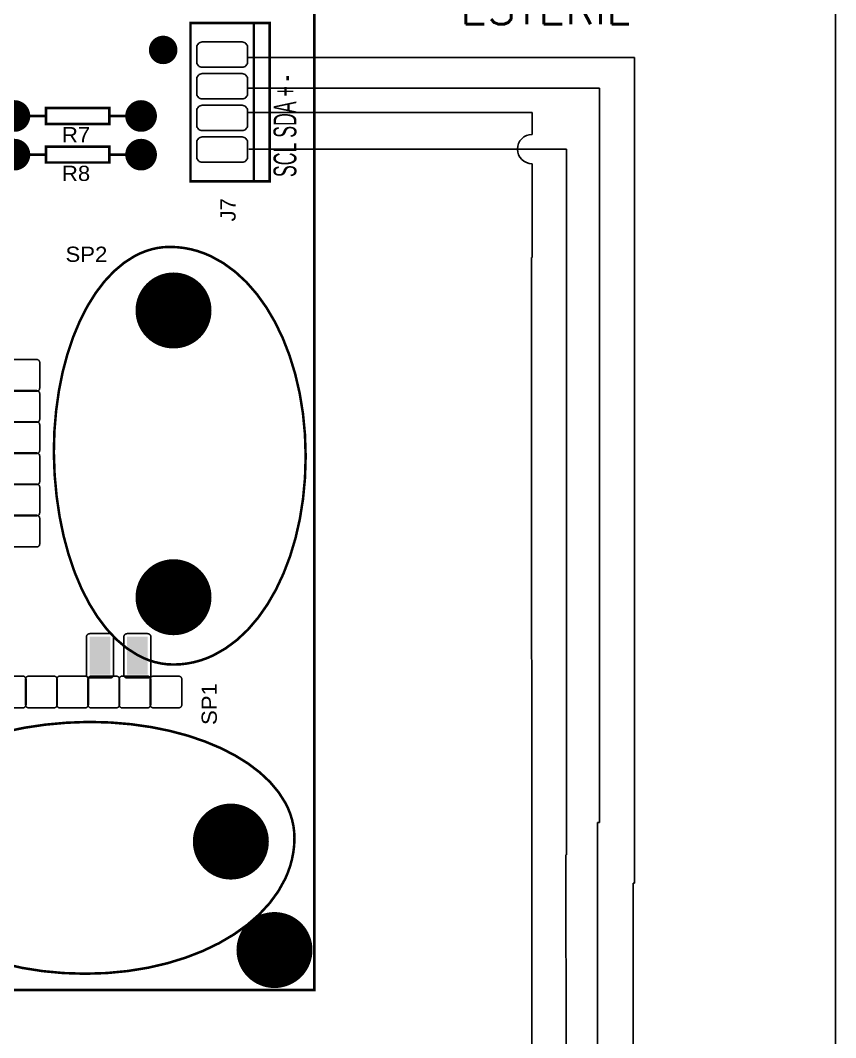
# Model space of a CAD drawing. Header units: inches. Extents: x 18.7 to 39.4, y 4.3 to 20.5.
# Drawn here: x 36.637 to 39.409, y 10.176 to 13.635 of the extents above; entities that cross this region are included whole.
import ezdxf
from ezdxf.enums import TextEntityAlignment as Align

# ---------------------------------------------------------------- set-up
doc = ezdxf.new("R2010")
doc.units = ezdxf.units.IN
doc.header["$MEASUREMENT"] = 0
for name, color, linetype in [('DESC', 250, 'Continuous'), ('SYMS', 7, 'Continuous'), ('TAGS', 250, 'Continuous'), ('WIRES', 7, 'Continuous')]:
    doc.layers.add(name, color=color, linetype=linetype)
doc.styles.get("Standard").update_dxf_attribs({"font": 'arial.ttf'})
doc.styles.add('WD', font='romans.shx')

# ---------------------------------------------------------------- blocks, each defined once
blk = doc.blocks.new('RPAD')
blk.add_trace([(-0.5, -0.5), (-0.5, 0.5), (0.5, -0.5), (0.5, 0.5)])
blk = doc.blocks.new('EPAD')
at = {"const_width": 0.5}
blk.add_lwpolyline([(-0.25, 0, 1), (0.25, 0, 1)], format="xyb", close=True, dxfattribs=at)
blk = doc.blocks.new('tarjetacontrol3')
at = {"const_width": 0.012}
for points in [[(48.3722, 36.339), (56.1261, 36.339), (56.1261, 43.6619), (48.3722, 43.6619), (48.3722, 36.339)], [(48.3722, 36.339), (56.1261, 36.339), (56.1261, 43.6619), (48.3722, 43.6619), (48.3722, 36.339)], [(48.3722, 36.339), (56.1261, 36.339), (56.1261, 43.6619), (48.3722, 43.6619), (48.3722, 36.339)], [(55.5391, 40.1693), (55.9141, 40.1693), (55.9141, 40.9193), (55.5391, 40.9193), (55.5391, 40.1693)], [(55.5391, 40.1693), (55.9141, 40.1693), (55.9141, 40.9193), (55.5391, 40.9193), (55.5391, 40.1693)], [(55.5391, 40.1693), (55.9141, 40.1693), (55.9141, 40.9193), (55.5391, 40.9193), (55.5391, 40.1693)], [(55.8391, 40.9193), (55.8391, 40.1693)], [(55.8391, 40.9193), (55.8391, 40.1693)], [(55.8391, 40.9193), (55.8391, 40.1693)], [(54.8552, 40.4788), (54.7802, 40.4788)], [(54.8552, 40.4788), (54.7802, 40.4788)], [(54.8552, 40.4788), (54.7802, 40.4788)], [(54.8552, 40.4413), (55.1552, 40.4413), (55.1552, 40.5163), (54.8552, 40.5163), (54.8552, 40.4413)], [(54.8552, 40.4413), (55.1552, 40.4413), (55.1552, 40.5163), (54.8552, 40.5163), (54.8552, 40.4413)], [(54.8552, 40.4413), (55.1552, 40.4413), (55.1552, 40.5163), (54.8552, 40.5163), (54.8552, 40.4413)], [(55.2302, 40.4788), (55.1552, 40.4788)], [(55.2302, 40.4788), (55.1552, 40.4788)], [(55.2302, 40.4788), (55.1552, 40.4788)], [(54.8552, 40.2582), (55.1552, 40.2582), (55.1552, 40.3332), (54.8552, 40.3332), (54.8552, 40.2582)], [(54.8552, 40.2582), (55.1552, 40.2582), (55.1552, 40.3332), (54.8552, 40.3332), (54.8552, 40.2582)], [(54.8552, 40.2582), (55.1552, 40.2582), (55.1552, 40.3332), (54.8552, 40.3332), (54.8552, 40.2582)], [(54.8552, 40.2957), (54.7802, 40.2957)], [(54.8552, 40.2957), (54.7802, 40.2957)], [(54.8552, 40.2957), (54.7802, 40.2957)], [(55.2302, 40.2957), (55.1552, 40.2957)], [(55.2302, 40.2957), (55.1552, 40.2957)], [(55.2302, 40.2957), (55.1552, 40.2957)], [(54.8919, 38.8843), (54.8957, 38.7795), (54.905, 38.6783), (54.9193, 38.581), (54.9385, 38.4881), (54.9624, 38.4001), (54.9906, 38.3173), (55.023, 38.2404), (55.0592, 38.1696), (55.099, 38.1055), (55.1423, 38.0484), (55.1886, 37.9989), (55.2379, 37.9575), (55.2898, 37.9244), (55.3166, 37.9112), (55.3441, 37.9002), (55.372, 37.8916), (55.4005, 37.8854), (55.4294, 37.8816), (55.4588, 37.8804), (55.4916, 37.8816), (55.5238, 37.8853), (55.5556, 37.8915), (55.5868, 37.9), (55.6174, 37.9108), (55.6473, 37.9238), (55.7051, 37.9565), (55.76, 37.9974), (55.8116, 38.0461), (55.8596, 38.1023), (55.9038, 38.1654), (55.9439, 38.2351), (55.9795, 38.3108), (56.0105, 38.392), (56.0365, 38.4785), (56.0572, 38.5696), (56.0723, 38.6649), (56.0816, 38.7641), (56.0848, 38.8666), (56.0815, 38.9697), (56.072, 39.0694), (56.0564, 39.1654), (56.0351, 39.257), (56.0084, 39.344), (55.9766, 39.4257), (55.9399, 39.5019), (55.8987, 39.5719), (55.8532, 39.6354), (55.8039, 39.6919), (55.7508, 39.741), (55.6944, 39.7822), (55.6349, 39.815), (55.6041, 39.8281), (55.5727, 39.839), (55.5406, 39.8475), (55.508, 39.8537), (55.4748, 39.8574), (55.4411, 39.8587), (55.4123, 39.8575), (55.384, 39.8538), (55.3561, 39.8477), (55.3288, 39.8393), (55.3019, 39.8286), (55.2757, 39.8158), (55.2249, 39.7835), (55.1768, 39.7431), (55.1315, 39.6949), (55.0894, 39.6394), (55.0506, 39.577), (55.0155, 39.5083), (54.9842, 39.4335), (54.957, 39.3532), (54.9342, 39.2678), (54.9161, 39.1778), (54.9028, 39.0835), (54.8946, 38.9856), (54.8919, 38.8843)], [(54.8919, 38.8843), (54.8957, 38.7795), (54.905, 38.6783), (54.9193, 38.581), (54.9385, 38.4881), (54.9624, 38.4001), (54.9906, 38.3173), (55.023, 38.2404), (55.0592, 38.1696), (55.099, 38.1055), (55.1423, 38.0484), (55.1886, 37.9989), (55.2379, 37.9575), (55.2898, 37.9244), (55.3166, 37.9112), (55.3441, 37.9002), (55.372, 37.8916), (55.4005, 37.8854), (55.4294, 37.8816), (55.4588, 37.8804), (55.4916, 37.8816), (55.5238, 37.8853), (55.5556, 37.8915), (55.5868, 37.9), (55.6174, 37.9108), (55.6473, 37.9238), (55.7051, 37.9565), (55.76, 37.9974), (55.8116, 38.0461), (55.8596, 38.1023), (55.9038, 38.1654), (55.9439, 38.2351), (55.9795, 38.3108), (56.0105, 38.392), (56.0365, 38.4785), (56.0572, 38.5696), (56.0723, 38.6649), (56.0816, 38.7641), (56.0848, 38.8666), (56.0815, 38.9697), (56.072, 39.0694), (56.0564, 39.1654), (56.0351, 39.257), (56.0084, 39.344), (55.9766, 39.4257), (55.9399, 39.5019), (55.8987, 39.5719), (55.8532, 39.6354), (55.8039, 39.6919), (55.7508, 39.741), (55.6944, 39.7822), (55.6349, 39.815), (55.6041, 39.8281), (55.5727, 39.839), (55.5406, 39.8475), (55.508, 39.8537), (55.4748, 39.8574), (55.4411, 39.8587), (55.4123, 39.8575), (55.384, 39.8538), (55.3561, 39.8477), (55.3288, 39.8393), (55.3019, 39.8286), (55.2757, 39.8158), (55.2249, 39.7835), (55.1768, 39.7431), (55.1315, 39.6949), (55.0894, 39.6394), (55.0506, 39.577), (55.0155, 39.5083), (54.9842, 39.4335), (54.957, 39.3532), (54.9342, 39.2678), (54.9161, 39.1778), (54.9028, 39.0835), (54.8946, 38.9856), (54.8919, 38.8843)], [(54.8919, 38.8843), (54.8957, 38.7795), (54.905, 38.6783), (54.9193, 38.581), (54.9385, 38.4881), (54.9624, 38.4001), (54.9906, 38.3173), (55.023, 38.2404), (55.0592, 38.1696), (55.099, 38.1055), (55.1423, 38.0484), (55.1886, 37.9989), (55.2379, 37.9575), (55.2898, 37.9244), (55.3166, 37.9112), (55.3441, 37.9002), (55.372, 37.8916), (55.4005, 37.8854), (55.4294, 37.8816), (55.4588, 37.8804), (55.4916, 37.8816), (55.5238, 37.8853), (55.5556, 37.8915), (55.5868, 37.9), (55.6174, 37.9108), (55.6473, 37.9238), (55.7051, 37.9565), (55.76, 37.9974), (55.8116, 38.0461), (55.8596, 38.1023), (55.9038, 38.1654), (55.9439, 38.2351), (55.9795, 38.3108), (56.0105, 38.392), (56.0365, 38.4785), (56.0572, 38.5696), (56.0723, 38.6649), (56.0816, 38.7641), (56.0848, 38.8666), (56.0815, 38.9697), (56.072, 39.0694), (56.0564, 39.1654), (56.0351, 39.257), (56.0084, 39.344), (55.9766, 39.4257), (55.9399, 39.5019), (55.8987, 39.5719), (55.8532, 39.6354), (55.8039, 39.6919), (55.7508, 39.741), (55.6944, 39.7822), (55.6349, 39.815), (55.6041, 39.8281), (55.5727, 39.839), (55.5406, 39.8475), (55.508, 39.8537), (55.4748, 39.8574), (55.4411, 39.8587), (55.4123, 39.8575), (55.384, 39.8538), (55.3561, 39.8477), (55.3288, 39.8393), (55.3019, 39.8286), (55.2757, 39.8158), (55.2249, 39.7835), (55.1768, 39.7431), (55.1315, 39.6949), (55.0894, 39.6394), (55.0506, 39.577), (55.0155, 39.5083), (54.9842, 39.4335), (54.957, 39.3532), (54.9342, 39.2678), (54.9161, 39.1778), (54.9028, 39.0835), (54.8946, 38.9856), (54.8919, 38.8843)], [(55.0572, 37.6087), (54.9524, 37.6048), (54.8512, 37.5956), (54.7539, 37.5812), (54.661, 37.562)], [(54.6514, 36.4641), (54.7425, 36.4434), (54.8378, 36.4283), (54.937, 36.419), (55.0395, 36.4158), (55.1426, 36.419), (55.2423, 36.4286), (55.3383, 36.4442), (55.4299, 36.4655), (55.5169, 36.4922), (55.5987, 36.524), (55.6748, 36.5607), (55.7448, 36.6019), (55.8083, 36.6473), (55.8648, 36.6967), (55.9139, 36.7498), (55.9551, 36.8062), (55.9879, 36.8656), (56.001, 36.8964), (56.0119, 36.9279), (56.0204, 36.96), (56.0266, 36.9926), (56.0304, 37.0258), (56.0316, 37.0595), (56.0304, 37.0883), (56.0267, 37.1166), (56.0206, 37.1444), (56.0122, 37.1718), (56.0016, 37.1986), (55.9887, 37.2249), (55.9564, 37.2756), (55.916, 37.3238), (55.8678, 37.369), (55.8123, 37.4112), (55.75, 37.45), (55.6812, 37.4851), (55.6064, 37.5164), (55.5261, 37.5436), (55.4407, 37.5663), (55.3507, 37.5845), (55.2564, 37.5978), (55.1585, 37.6059), (55.0572, 37.6087)], [(55.0572, 37.6087), (54.9524, 37.6048), (54.8512, 37.5956), (54.7539, 37.5812), (54.661, 37.562)], [(54.6514, 36.4641), (54.7425, 36.4434), (54.8378, 36.4283), (54.937, 36.419), (55.0395, 36.4158), (55.1426, 36.419), (55.2423, 36.4286), (55.3383, 36.4442), (55.4299, 36.4655), (55.5169, 36.4922), (55.5987, 36.524), (55.6748, 36.5607), (55.7448, 36.6019), (55.8083, 36.6473), (55.8648, 36.6967), (55.9139, 36.7498), (55.9551, 36.8062), (55.9879, 36.8656), (56.001, 36.8964), (56.0119, 36.9279), (56.0204, 36.96), (56.0266, 36.9926), (56.0304, 37.0258), (56.0316, 37.0595), (56.0304, 37.0883), (56.0267, 37.1166), (56.0206, 37.1444), (56.0122, 37.1718), (56.0016, 37.1986), (55.9887, 37.2249), (55.9564, 37.2756), (55.916, 37.3238), (55.8678, 37.369), (55.8123, 37.4112), (55.75, 37.45), (55.6812, 37.4851), (55.6064, 37.5164), (55.5261, 37.5436), (55.4407, 37.5663), (55.3507, 37.5845), (55.2564, 37.5978), (55.1585, 37.6059), (55.0572, 37.6087)], [(55.0572, 37.6087), (54.9524, 37.6048), (54.8512, 37.5956), (54.7539, 37.5812), (54.661, 37.562)], [(54.6514, 36.4641), (54.7425, 36.4434), (54.8378, 36.4283), (54.937, 36.419), (55.0395, 36.4158), (55.1426, 36.419), (55.2423, 36.4286), (55.3383, 36.4442), (55.4299, 36.4655), (55.5169, 36.4922), (55.5987, 36.524), (55.6748, 36.5607), (55.7448, 36.6019), (55.8083, 36.6473), (55.8648, 36.6967), (55.9139, 36.7498), (55.9551, 36.8062), (55.9879, 36.8656), (56.001, 36.8964), (56.0119, 36.9279), (56.0204, 36.96), (56.0266, 36.9926), (56.0304, 37.0258), (56.0316, 37.0595), (56.0304, 37.0883), (56.0267, 37.1166), (56.0206, 37.1444), (56.0122, 37.1718), (56.0016, 37.1986), (55.9887, 37.2249), (55.9564, 37.2756), (55.916, 37.3238), (55.8678, 37.369), (55.8123, 37.4112), (55.75, 37.45), (55.6812, 37.4851), (55.6064, 37.5164), (55.5261, 37.5436), (55.4407, 37.5663), (55.3507, 37.5845), (55.2564, 37.5978), (55.1585, 37.6059), (55.0572, 37.6087)]]:
    blk.add_lwpolyline(points, dxfattribs=at)
for points in [[(55.8091, 40.8038), (55.8091, 40.7348), (55.8086, 40.7296), (55.8071, 40.7248), (55.8048, 40.7205), (55.8017, 40.7167), (55.798, 40.7136), (55.7936, 40.7113), (55.7888, 40.7098), (55.7836, 40.7093), (55.5946, 40.7093), (55.5894, 40.7098), (55.5846, 40.7113), (55.5802, 40.7136), (55.5765, 40.7167), (55.5734, 40.7205), (55.5711, 40.7248), (55.5696, 40.7296), (55.5691, 40.7348), (55.5691, 40.8038), (55.5696, 40.8091), (55.5711, 40.8139), (55.5734, 40.8182), (55.5765, 40.822), (55.5802, 40.8251), (55.5846, 40.8274), (55.5894, 40.8288), (55.5946, 40.8293), (55.7836, 40.8293), (55.7888, 40.8288), (55.7936, 40.8274), (55.798, 40.8251), (55.8017, 40.822), (55.8048, 40.8182), (55.8071, 40.8139), (55.8086, 40.8091), (55.8091, 40.8038)], [(55.8091, 40.6538), (55.8091, 40.5848), (55.8086, 40.5796), (55.8071, 40.5748), (55.8048, 40.5705), (55.8017, 40.5667), (55.798, 40.5636), (55.7936, 40.5613), (55.7888, 40.5598), (55.7836, 40.5593), (55.5946, 40.5593), (55.5894, 40.5598), (55.5846, 40.5613), (55.5802, 40.5636), (55.5765, 40.5667), (55.5734, 40.5705), (55.5711, 40.5748), (55.5696, 40.5796), (55.5691, 40.5848), (55.5691, 40.6538), (55.5696, 40.6591), (55.5711, 40.6639), (55.5734, 40.6682), (55.5765, 40.672), (55.5802, 40.6751), (55.5846, 40.6774), (55.5894, 40.6788), (55.5946, 40.6793), (55.7836, 40.6793), (55.7888, 40.6788), (55.7936, 40.6774), (55.798, 40.6751), (55.8017, 40.672), (55.8048, 40.6682), (55.8071, 40.6639), (55.8086, 40.6591), (55.8091, 40.6538)], [(55.8091, 40.5038), (55.8091, 40.4348), (55.8086, 40.4296), (55.8071, 40.4248), (55.8048, 40.4205), (55.8017, 40.4167), (55.798, 40.4136), (55.7936, 40.4113), (55.7888, 40.4098), (55.7836, 40.4093), (55.5946, 40.4093), (55.5894, 40.4098), (55.5846, 40.4113), (55.5802, 40.4136), (55.5765, 40.4167), (55.5734, 40.4205), (55.5711, 40.4248), (55.5696, 40.4296), (55.5691, 40.4348), (55.5691, 40.5038), (55.5696, 40.5091), (55.5711, 40.5139), (55.5734, 40.5182), (55.5765, 40.522), (55.5802, 40.5251), (55.5846, 40.5274), (55.5894, 40.5288), (55.5946, 40.5293), (55.7836, 40.5293), (55.7888, 40.5288), (55.7936, 40.5274), (55.798, 40.5251), (55.8017, 40.522), (55.8048, 40.5182), (55.8071, 40.5139), (55.8086, 40.5091), (55.8091, 40.5038)], [(55.8091, 40.3538), (55.8091, 40.2848), (55.8086, 40.2796), (55.8071, 40.2748), (55.8048, 40.2705), (55.8017, 40.2667), (55.798, 40.2636), (55.7936, 40.2613), (55.7888, 40.2598), (55.7836, 40.2593), (55.5946, 40.2593), (55.5894, 40.2598), (55.5846, 40.2613), (55.5802, 40.2636), (55.5765, 40.2667), (55.5734, 40.2705), (55.5711, 40.2748), (55.5696, 40.2796), (55.5691, 40.2848), (55.5691, 40.3538), (55.5696, 40.3591), (55.5711, 40.3639), (55.5734, 40.3682), (55.5765, 40.372), (55.5802, 40.3751), (55.5846, 40.3774), (55.5894, 40.3788), (55.5946, 40.3793), (55.7836, 40.3793), (55.7888, 40.3788), (55.7936, 40.3774), (55.798, 40.3751), (55.8017, 40.372), (55.8048, 40.3682), (55.8071, 40.3639), (55.8086, 40.3591), (55.8091, 40.3538)], [(55.1593, 38.0267), (55.0618, 38.0267), (55.0602, 38.0266), (55.0587, 38.0264), (55.0573, 38.026), (55.0559, 38.0255), (55.0546, 38.0249), (55.0533, 38.0242), (55.0522, 38.0233), (55.0511, 38.0224), (55.0501, 38.0213), (55.0493, 38.0202), (55.0486, 38.0189), (55.0479, 38.0176), (55.0474, 38.0162), (55.0471, 38.0148), (55.0468, 38.0133), (55.0468, 38.0117), (55.0468, 37.8317), (55.0468, 37.8301), (55.0471, 37.8286), (55.0474, 37.8272), (55.0479, 37.8258), (55.0486, 37.8245), (55.0493, 37.8232), (55.0501, 37.8221), (55.0511, 37.821), (55.0522, 37.8201), (55.0533, 37.8192), (55.0546, 37.8185), (55.0559, 37.8179), (55.0573, 37.8174), (55.0587, 37.817), (55.0602, 37.8168), (55.0618, 37.8167), (55.1593, 37.8167), (55.1608, 37.8168), (55.1623, 37.817), (55.1638, 37.8174), (55.1652, 37.8179), (55.1665, 37.8185), (55.1677, 37.8192), (55.1689, 37.8201), (55.1699, 37.821), (55.1709, 37.8221), (55.1717, 37.8232), (55.1725, 37.8245), (55.1731, 37.8258), (55.1736, 37.8272), (55.174, 37.8286), (55.1742, 37.8301), (55.1743, 37.8317), (55.1743, 38.0117), (55.1742, 38.0133), (55.174, 38.0148), (55.1736, 38.0162), (55.1731, 38.0176), (55.1725, 38.0189), (55.1717, 38.0202), (55.1709, 38.0213), (55.1699, 38.0224), (55.1689, 38.0233), (55.1677, 38.0242), (55.1665, 38.0249), (55.1652, 38.0255), (55.1638, 38.026), (55.1623, 38.0264), (55.1608, 38.0266), (55.1593, 38.0267)], [(55.3363, 38.0267), (55.2388, 38.0267), (55.2372, 38.0266), (55.2357, 38.0264), (55.2343, 38.026), (55.2329, 38.0255), (55.2316, 38.0249), (55.2303, 38.0242), (55.2292, 38.0233), (55.2281, 38.0224), (55.2271, 38.0213), (55.2263, 38.0202), (55.2256, 38.0189), (55.2249, 38.0176), (55.2244, 38.0162), (55.2241, 38.0148), (55.2238, 38.0133), (55.2238, 38.0117), (55.2238, 37.8317), (55.2238, 37.8301), (55.2241, 37.8286), (55.2244, 37.8272), (55.2249, 37.8258), (55.2256, 37.8245), (55.2263, 37.8232), (55.2271, 37.8221), (55.2281, 37.821), (55.2292, 37.8201), (55.2303, 37.8192), (55.2316, 37.8185), (55.2329, 37.8179), (55.2343, 37.8174), (55.2357, 37.817), (55.2372, 37.8168), (55.2388, 37.8167), (55.3363, 37.8167), (55.3378, 37.8168), (55.3393, 37.817), (55.3408, 37.8174), (55.3422, 37.8179), (55.3435, 37.8185), (55.3447, 37.8192), (55.3459, 37.8201), (55.3469, 37.821), (55.3479, 37.8221), (55.3487, 37.8232), (55.3495, 37.8245), (55.3501, 37.8258), (55.3506, 37.8272), (55.351, 37.8286), (55.3512, 37.8301), (55.3513, 37.8317), (55.3513, 38.0117), (55.3512, 38.0133), (55.351, 38.0148), (55.3506, 38.0162), (55.3501, 38.0176), (55.3495, 38.0189), (55.3487, 38.0202), (55.3479, 38.0213), (55.3469, 38.0224), (55.3459, 38.0233), (55.3447, 38.0242), (55.3435, 38.0249), (55.3422, 38.0255), (55.3408, 38.026), (55.3393, 38.0264), (55.3378, 38.0266), (55.3363, 38.0267)], [(54.8928, 37.6754), (54.7728, 37.6754), (54.7712, 37.6755), (54.7697, 37.6757), (54.7683, 37.6761), (54.7669, 37.6766), (54.7656, 37.6772), (54.7643, 37.678), (54.7632, 37.6788), (54.7621, 37.6798), (54.7612, 37.6808), (54.7603, 37.682), (54.7596, 37.6832), (54.759, 37.6845), (54.7585, 37.6859), (54.7581, 37.6874), (54.7579, 37.6889), (54.7578, 37.6904), (54.7578, 37.8104), (54.7579, 37.812), (54.7581, 37.8135), (54.7585, 37.815), (54.759, 37.8163), (54.7596, 37.8177), (54.7603, 37.8189), (54.7612, 37.82), (54.7621, 37.8211), (54.7632, 37.8221), (54.7643, 37.8229), (54.7656, 37.8237), (54.7669, 37.8243), (54.7683, 37.8248), (54.7697, 37.8251), (54.7712, 37.8254), (54.7728, 37.8254), (54.8928, 37.8254), (54.8944, 37.8254), (54.8959, 37.8251), (54.8973, 37.8248), (54.8987, 37.8243), (54.9, 37.8237), (54.9013, 37.8229), (54.9024, 37.8221), (54.9035, 37.8211), (54.9044, 37.82), (54.9053, 37.8189), (54.906, 37.8177), (54.9066, 37.8163), (54.9071, 37.815), (54.9075, 37.8135), (54.9077, 37.812), (54.9078, 37.8104), (54.9078, 37.6904), (54.9077, 37.6889), (54.9075, 37.6874), (54.9071, 37.6859), (54.9066, 37.6845), (54.906, 37.6832), (54.9053, 37.682), (54.9044, 37.6808), (54.9035, 37.6798), (54.9024, 37.6788), (54.9013, 37.678), (54.9, 37.6772), (54.8987, 37.6766), (54.8973, 37.6761), (54.8959, 37.6757), (54.8944, 37.6755), (54.8928, 37.6754)], [(55.0404, 37.6754), (54.9204, 37.6754), (54.9189, 37.6755), (54.9174, 37.6757), (54.9159, 37.6761), (54.9145, 37.6766), (54.9132, 37.6772), (54.912, 37.678), (54.9108, 37.6788), (54.9098, 37.6798), (54.9088, 37.6808), (54.908, 37.682), (54.9072, 37.6832), (54.9066, 37.6845), (54.9061, 37.6859), (54.9057, 37.6874), (54.9055, 37.6889), (54.9054, 37.6904), (54.9054, 37.8104), (54.9055, 37.812), (54.9057, 37.8135), (54.9061, 37.815), (54.9066, 37.8163), (54.9072, 37.8177), (54.908, 37.8189), (54.9088, 37.82), (54.9098, 37.8211), (54.9108, 37.8221), (54.912, 37.8229), (54.9132, 37.8237), (54.9145, 37.8243), (54.9159, 37.8248), (54.9174, 37.8251), (54.9189, 37.8254), (54.9204, 37.8254), (55.0404, 37.8254), (55.042, 37.8254), (55.0435, 37.8251), (55.045, 37.8248), (55.0463, 37.8243), (55.0477, 37.8237), (55.0489, 37.8229), (55.05, 37.8221), (55.0511, 37.8211), (55.0521, 37.82), (55.0529, 37.8189), (55.0537, 37.8177), (55.0543, 37.8163), (55.0548, 37.815), (55.0551, 37.8135), (55.0554, 37.812), (55.0554, 37.8104), (55.0554, 37.6904), (55.0554, 37.6889), (55.0551, 37.6874), (55.0548, 37.6859), (55.0543, 37.6845), (55.0537, 37.6832), (55.0529, 37.682), (55.0521, 37.6808), (55.0511, 37.6798), (55.05, 37.6788), (55.0489, 37.678), (55.0477, 37.6772), (55.0463, 37.6766), (55.045, 37.6761), (55.0435, 37.6757), (55.042, 37.6755), (55.0404, 37.6754)], [(55.1881, 37.6754), (55.0681, 37.6754), (55.0665, 37.6755), (55.065, 37.6757), (55.0636, 37.6761), (55.0622, 37.6766), (55.0609, 37.6772), (55.0596, 37.678), (55.0585, 37.6788), (55.0574, 37.6798), (55.0564, 37.6808), (55.0556, 37.682), (55.0549, 37.6832), (55.0542, 37.6845), (55.0537, 37.6859), (55.0534, 37.6874), (55.0531, 37.6889), (55.0531, 37.6904), (55.0531, 37.8104), (55.0531, 37.812), (55.0534, 37.8135), (55.0537, 37.815), (55.0542, 37.8163), (55.0549, 37.8177), (55.0556, 37.8189), (55.0564, 37.82), (55.0574, 37.8211), (55.0585, 37.8221), (55.0596, 37.8229), (55.0609, 37.8237), (55.0622, 37.8243), (55.0636, 37.8248), (55.065, 37.8251), (55.0665, 37.8254), (55.0681, 37.8254), (55.1881, 37.8254), (55.1896, 37.8254), (55.1911, 37.8251), (55.1926, 37.8248), (55.194, 37.8243), (55.1953, 37.8237), (55.1965, 37.8229), (55.1977, 37.8221), (55.1987, 37.8211), (55.1997, 37.82), (55.2006, 37.8189), (55.2013, 37.8177), (55.2019, 37.8163), (55.2024, 37.815), (55.2028, 37.8135), (55.203, 37.812), (55.2031, 37.8104), (55.2031, 37.6904), (55.203, 37.6889), (55.2028, 37.6874), (55.2024, 37.6859), (55.2019, 37.6845), (55.2013, 37.6832), (55.2006, 37.682), (55.1997, 37.6808), (55.1987, 37.6798), (55.1977, 37.6788), (55.1965, 37.678), (55.1953, 37.6772), (55.194, 37.6766), (55.1926, 37.6761), (55.1911, 37.6757), (55.1896, 37.6755), (55.1881, 37.6754)], [(55.3357, 37.6754), (55.2157, 37.6754), (55.2142, 37.6755), (55.2126, 37.6757), (55.2112, 37.6761), (55.2098, 37.6766), (55.2085, 37.6772), (55.2073, 37.678), (55.2061, 37.6788), (55.205, 37.6798), (55.2041, 37.6808), (55.2032, 37.682), (55.2025, 37.6832), (55.2019, 37.6845), (55.2014, 37.6859), (55.201, 37.6874), (55.2008, 37.6889), (55.2007, 37.6904), (55.2007, 37.8104), (55.2008, 37.812), (55.201, 37.8135), (55.2014, 37.815), (55.2019, 37.8163), (55.2025, 37.8177), (55.2032, 37.8189), (55.2041, 37.82), (55.205, 37.8211), (55.2061, 37.8221), (55.2073, 37.8229), (55.2085, 37.8237), (55.2098, 37.8243), (55.2112, 37.8248), (55.2126, 37.8251), (55.2142, 37.8254), (55.2157, 37.8254), (55.3357, 37.8254), (55.3373, 37.8254), (55.3388, 37.8251), (55.3402, 37.8248), (55.3416, 37.8243), (55.3429, 37.8237), (55.3442, 37.8229), (55.3453, 37.8221), (55.3464, 37.8211), (55.3473, 37.82), (55.3482, 37.8189), (55.3489, 37.8177), (55.3496, 37.8163), (55.35, 37.815), (55.3504, 37.8135), (55.3506, 37.812), (55.3507, 37.8104), (55.3507, 37.6904), (55.3506, 37.6889), (55.3504, 37.6874), (55.35, 37.6859), (55.3496, 37.6845), (55.3489, 37.6832), (55.3482, 37.682), (55.3473, 37.6808), (55.3464, 37.6798), (55.3453, 37.6788), (55.3442, 37.678), (55.3429, 37.6772), (55.3416, 37.6766), (55.3402, 37.6761), (55.3388, 37.6757), (55.3373, 37.6755), (55.3357, 37.6754)], [(55.4833, 37.6754), (55.3633, 37.6754), (55.3618, 37.6755), (55.3603, 37.6757), (55.3588, 37.6761), (55.3574, 37.6766), (55.3561, 37.6772), (55.3549, 37.678), (55.3537, 37.6788), (55.3527, 37.6798), (55.3517, 37.6808), (55.3509, 37.682), (55.3501, 37.6832), (55.3495, 37.6845), (55.349, 37.6859), (55.3486, 37.6874), (55.3484, 37.6889), (55.3483, 37.6904), (55.3483, 37.8104), (55.3484, 37.812), (55.3486, 37.8135), (55.349, 37.815), (55.3495, 37.8163), (55.3501, 37.8177), (55.3509, 37.8189), (55.3517, 37.82), (55.3527, 37.8211), (55.3537, 37.8221), (55.3549, 37.8229), (55.3561, 37.8237), (55.3574, 37.8243), (55.3588, 37.8248), (55.3603, 37.8251), (55.3618, 37.8254), (55.3633, 37.8254), (55.4833, 37.8254), (55.4849, 37.8254), (55.4864, 37.8251), (55.4879, 37.8248), (55.4893, 37.8243), (55.4906, 37.8237), (55.4918, 37.8229), (55.493, 37.8221), (55.494, 37.8211), (55.495, 37.82), (55.4958, 37.8189), (55.4966, 37.8177), (55.4972, 37.8163), (55.4977, 37.815), (55.498, 37.8135), (55.4983, 37.812), (55.4983, 37.8104), (55.4983, 37.6904), (55.4983, 37.6889), (55.498, 37.6874), (55.4977, 37.6859), (55.4972, 37.6845), (55.4966, 37.6832), (55.4958, 37.682), (55.495, 37.6808), (55.494, 37.6798), (55.493, 37.6788), (55.4918, 37.678), (55.4906, 37.6772), (55.4893, 37.6766), (55.4879, 37.6761), (55.4864, 37.6757), (55.4849, 37.6755), (55.4833, 37.6754)]]:
    blk.add_lwpolyline(points, close=True)
for points in [[(54.6901, 39.3254), (54.8101, 39.3254), (54.8117, 39.3254), (54.8132, 39.3251), (54.8146, 39.3248), (54.816, 39.3243), (54.8173, 39.3237), (54.8186, 39.3229), (54.8197, 39.3221), (54.8208, 39.3211), (54.8217, 39.32), (54.8226, 39.3189), (54.8233, 39.3177), (54.824, 39.3163), (54.8245, 39.315), (54.8248, 39.3135), (54.825, 39.312), (54.8251, 39.3104), (54.8251, 39.3104), (54.8251, 39.1904), (54.825, 39.1889), (54.8248, 39.1874), (54.8245, 39.1859), (54.824, 39.1845), (54.8233, 39.1832), (54.8226, 39.182), (54.8217, 39.1808), (54.8208, 39.1798), (54.8197, 39.1788), (54.8186, 39.178), (54.8173, 39.1772), (54.816, 39.1766), (54.8146, 39.1761), (54.8132, 39.1757), (54.8117, 39.1755), (54.8101, 39.1754), (54.6901, 39.1754)], [(54.6901, 39.1778), (54.8101, 39.1778), (54.8117, 39.1777), (54.8132, 39.1775), (54.8146, 39.1771), (54.816, 39.1766), (54.8173, 39.176), (54.8186, 39.1753), (54.8197, 39.1744), (54.8208, 39.1735), (54.8217, 39.1724), (54.8226, 39.1713), (54.8233, 39.17), (54.824, 39.1687), (54.8245, 39.1673), (54.8248, 39.1659), (54.825, 39.1644), (54.8251, 39.1628), (54.8251, 39.1628), (54.8251, 39.0428), (54.825, 39.0412), (54.8248, 39.0397), (54.8245, 39.0383), (54.824, 39.0369), (54.8233, 39.0356), (54.8226, 39.0344), (54.8217, 39.0332), (54.8208, 39.0321), (54.8197, 39.0312), (54.8186, 39.0303), (54.8173, 39.0296), (54.816, 39.029), (54.8146, 39.0285), (54.8132, 39.0281), (54.8117, 39.0279), (54.8101, 39.0278), (54.6901, 39.0278)], [(54.6901, 39.0302), (54.8101, 39.0302), (54.8117, 39.0301), (54.8132, 39.0299), (54.8146, 39.0295), (54.816, 39.029), (54.8173, 39.0284), (54.8186, 39.0276), (54.8197, 39.0268), (54.8208, 39.0258), (54.8217, 39.0248), (54.8226, 39.0236), (54.8233, 39.0224), (54.824, 39.0211), (54.8245, 39.0197), (54.8248, 39.0182), (54.825, 39.0167), (54.8251, 39.0152), (54.8251, 39.0152), (54.8251, 38.8952), (54.825, 38.8936), (54.8248, 38.8921), (54.8245, 38.8907), (54.824, 38.8893), (54.8233, 38.888), (54.8226, 38.8867), (54.8217, 38.8856), (54.8208, 38.8845), (54.8197, 38.8835), (54.8186, 38.8827), (54.8173, 38.8819), (54.816, 38.8813), (54.8146, 38.8808), (54.8132, 38.8805), (54.8117, 38.8802), (54.8101, 38.8802), (54.6901, 38.8802)], [(54.6901, 38.8825), (54.8101, 38.8825), (54.8117, 38.8825), (54.8132, 38.8822), (54.8146, 38.8819), (54.816, 38.8814), (54.8173, 38.8808), (54.8186, 38.88), (54.8197, 38.8792), (54.8208, 38.8782), (54.8217, 38.8771), (54.8226, 38.876), (54.8233, 38.8747), (54.824, 38.8734), (54.8245, 38.872), (54.8248, 38.8706), (54.825, 38.8691), (54.8251, 38.8675), (54.8251, 38.8675), (54.8251, 38.7475), (54.825, 38.746), (54.8248, 38.7445), (54.8245, 38.743), (54.824, 38.7416), (54.8233, 38.7403), (54.8226, 38.7391), (54.8217, 38.7379), (54.8208, 38.7369), (54.8197, 38.7359), (54.8186, 38.7351), (54.8173, 38.7343), (54.816, 38.7337), (54.8146, 38.7332), (54.8132, 38.7328), (54.8117, 38.7326), (54.8101, 38.7325), (54.6901, 38.7325)], [(54.6901, 38.7349), (54.8101, 38.7349), (54.8117, 38.7348), (54.8132, 38.7346), (54.8146, 38.7342), (54.816, 38.7337), (54.8173, 38.7331), (54.8186, 38.7324), (54.8197, 38.7315), (54.8208, 38.7306), (54.8217, 38.7295), (54.8226, 38.7283), (54.8233, 38.7271), (54.824, 38.7258), (54.8245, 38.7244), (54.8248, 38.723), (54.825, 38.7215), (54.8251, 38.7199), (54.8251, 38.7199), (54.8251, 38.5999), (54.825, 38.5983), (54.8248, 38.5968), (54.8245, 38.5954), (54.824, 38.594), (54.8233, 38.5927), (54.8226, 38.5914), (54.8217, 38.5903), (54.8208, 38.5892), (54.8197, 38.5883), (54.8186, 38.5874), (54.8173, 38.5867), (54.816, 38.586), (54.8146, 38.5856), (54.8132, 38.5852), (54.8117, 38.585), (54.8101, 38.5849), (54.6901, 38.5849)], [(54.6901, 38.5873), (54.8101, 38.5873), (54.8117, 38.5872), (54.8132, 38.587), (54.8146, 38.5866), (54.816, 38.5861), (54.8173, 38.5855), (54.8186, 38.5847), (54.8197, 38.5839), (54.8208, 38.5829), (54.8217, 38.5819), (54.8226, 38.5807), (54.8233, 38.5795), (54.824, 38.5782), (54.8245, 38.5768), (54.8248, 38.5753), (54.825, 38.5738), (54.8251, 38.5723), (54.8251, 38.5723), (54.8251, 38.4523), (54.825, 38.4507), (54.8248, 38.4492), (54.8245, 38.4477), (54.824, 38.4464), (54.8233, 38.445), (54.8226, 38.4438), (54.8217, 38.4426), (54.8208, 38.4416), (54.8197, 38.4406), (54.8186, 38.4398), (54.8173, 38.439), (54.816, 38.4384), (54.8146, 38.4379), (54.8132, 38.4376), (54.8117, 38.4373), (54.8101, 38.4373), (54.6901, 38.4373)], [(54.6252, 37.8254), (54.7452, 37.8254), (54.7467, 37.8254), (54.7482, 37.8251), (54.7497, 37.8248), (54.7511, 37.8243), (54.7524, 37.8237), (54.7536, 37.8229), (54.7548, 37.8221), (54.7558, 37.8211), (54.7568, 37.82), (54.7576, 37.8189), (54.7584, 37.8177), (54.759, 37.8163), (54.7595, 37.815), (54.7599, 37.8135), (54.7601, 37.812), (54.7602, 37.8104), (54.7602, 37.6904), (54.7601, 37.6889), (54.7599, 37.6874), (54.7595, 37.6859), (54.759, 37.6845), (54.7584, 37.6832), (54.7576, 37.682), (54.7568, 37.6808), (54.7558, 37.6798), (54.7548, 37.6788), (54.7536, 37.678), (54.7524, 37.6772), (54.7511, 37.6766), (54.7497, 37.6761), (54.7482, 37.6757), (54.7467, 37.6755), (54.7452, 37.6754), (54.7452, 37.6754), (54.6252, 37.6754)]]:
    blk.add_lwpolyline(points)
for name, p, xscale, yscale in [('EPAD', (55.4098, 40.7917), 0.135, 0.135), ('EPAD', (54.7052, 40.4788), 0.15, 0.15), ('EPAD', (55.3052, 40.4788), 0.15, 0.15), ('EPAD', (54.7052, 40.2957), 0.15, 0.15), ('EPAD', (55.3052, 40.2957), 0.15, 0.15), ('EPAD', (55.4588, 39.5575), 0.36, 0.36), ('EPAD', (55.4588, 38.1993), 0.36, 0.36), ('RPAD', (55.1105, 37.9217), 0.0975, 0.18), ('RPAD', (55.2875, 37.9217), 0.0975, 0.18), ('EPAD', (55.7304, 37.0418), 0.36, 0.36), ('EPAD', (55.9371, 36.528), 0.36, 0.36)]:
    blk.add_blockref(name, p, dxfattribs=dict(xscale=xscale, yscale=yscale))
for s, height, width, p in [('SCL SDA + -', 0.108, 0.555556, (56.0409, 40.1894)), ('SCL SDA + -', 0.108, 0.555556, (56.0409, 40.1894)), ('SCL SDA + -', 0.108, 0.555556, (56.0409, 40.1894)), ('J7', 0.072, 1.041667, (55.7531, 39.9792)), ('J7', 0.072, 1.041667, (55.7531, 39.9792)), ('J7', 0.072, 1.041667, (55.7531, 39.9792)), ('SP1', 0.072, 1.041667, (55.6639, 37.5941)), ('SP1', 0.072, 1.041667, (55.6639, 37.5941)), ('SP1', 0.072, 1.041667, (55.6639, 37.5941))]:
    blk.add_text(s, height=height, rotation=90, dxfattribs=dict(width=width)).set_placement(p)
at = {"width": 1.041667}
for s, p in [('R7', (54.9302, 40.3543)), ('R7', (54.9302, 40.3543)), ('R7', (54.9302, 40.3543)), ('R8', (54.9302, 40.1712)), ('R8', (54.9302, 40.1712)), ('R8', (54.9302, 40.1712)), ('SP2', (54.9472, 39.7878)), ('SP2', (54.9472, 39.7878)), ('SP2', (54.9472, 39.7878))]:
    blk.add_text(s, height=0.072, dxfattribs=at).set_placement(p)
blk = doc.blocks.new('HCR1T')
for p, q in [((-0.1562, 0), (-0.1875, 0)), ((0.1875, 0), (0.1562, 0))]:
    blk.add_line(p, q)
for centre, radius in [((0, 0), 0.1562), ((-0.25, 0), 0.0625), ((0.25, 0), 0.0625)]:
    blk.add_circle(centre, radius)
at = {"style": 'WD'}
for tag, width, p in [('INST', 0.7, (0, 0.5282)), ('LOC', 0.7, (0, 0.3586)), ('TAG1', 0.9, (0, 0.2024))]:
    blk.add_attdef(tag, text='', height=0.125, dxfattribs=dict(at, width=width)).set_placement(p, align=Align.CENTER)
at = {"style": 'WD', "flags": 9}
blk.add_attdef('FAMILY', text='', height=0.01, dxfattribs=at).set_placement((-0.0053, 0.1698), align=Align.CENTER)
at = {"style": 'WD'}
for tag, p, width in [('DESC1', (1.126, 0.0757), 0.9), ('DESC2', (1.126, -0.0806), 0.9), ('DESC3', (1.126, -0.2368), 0.9), ('XREFNO', (1.3591, -0.3931), 0.8), ('XREFNC', (1.3591, -0.5493), 0.8)]:
    blk.add_attdef(tag, p, '', height=0.125, dxfattribs=dict(at, width=width))
at = {"linetype": 'Continuous', "style": 'WD', "flags": 1}
for tag, p in [('MFG', (0, 0.1404)), ('CAT', (0, 0.1593))]:
    blk.add_attdef(tag, text='', height=0.01, dxfattribs=at).set_placement(p, align=Align.MIDDLE)
at = {"linetype": 'Continuous', "style": 'WD', "flags": 9}
blk.add_attdef('ASSYCODE', text='', height=0.01, dxfattribs=at).set_placement((0, 0.1094), align=Align.CENTER)
at = {"linetype": 'Continuous', "style": 'WD', "width": 0.8, "flags": 8}
for tag, p in [('TERM01', (-0.25, 0)), ('TERM02', (0.25, 0))]:
    blk.add_attdef(tag, text='', height=0.0625, dxfattribs=at).set_placement(p, align=Align.MIDDLE_CENTER)
at = {"style": 'WD', "flags": 1}
for tag, p in [('X4TERM01', (-0.3125, 0)), ('X1TERM02', (0.3125, 0))]:
    blk.add_attdef(tag, p, '', height=0.0125, dxfattribs=at)
at = {"style": 'WD', "width": 0.8, "flags": 8}
for tag, p in [('NO', (1.126, -0.3931)), ('NC', (1.126, -0.5493))]:
    blk.add_attdef(tag, p, '', height=0.125, dxfattribs=at)

msp = doc.modelspace()

# ---------------------------------------------------------------- linework, layer by layer
at = {"color": 7, "linetype": 'Continuous'}
msp.add_line((39.4087, 4.3311), (39.4087, 20.5161), dxfattribs=at)
at = {"layer": 'WIRES'}
for p, q in [((37.4089, 13.5083), (38.7251, 13.5083)), ((38.7251, 13.5083), (38.7251, 10.702)), ((37.4089, 13.4048), (38.6063, 13.4048)), ((38.6063, 13.4048), (38.6063, 10.9073)), ((38.3766, 13.3219), (37.4119, 13.3219)), ((38.3766, 13.2474), (38.3766, 13.3219)), ((38.4932, 13.1974), (37.4135, 13.1974)), ((38.4932, 10.7978), (38.4932, 13.1974)), ((38.3766, 12.8292), (38.3766, 13.1474)), ((38.3749, 12.8292), (38.3763, 9.0174)), ((38.6063, 10.9073), (38.5993, 10.9073)), ((38.5993, 10.9073), (38.5993, 8.8097)), ((38.4919, 10.7978), (38.4923, 8.9193)), ((38.7251, 10.702), (38.7201, 10.702)), ((38.7201, 10.702), (38.7201, 8.6958))]:
    msp.add_line(p, q, dxfattribs=at)
msp.add_arc((38.3766, 13.1974), 0.05, 90, 270, dxfattribs=at)

# ---------------------------------------------------------------- block references
at = {"xscale": 0.7177824070806114, "yscale": 0.7177824070806114, "zscale": 0.7177824070806114}
msp.add_blockref('tarjetacontrol3', (-2.6499, -15.745), dxfattribs=at)
at = {"layer": 'SYMS'}
ref = msp.add_blockref('HCR1T', (38.5228, 14.3221), dxfattribs=at)
ref.add_attrib('DESC2', 'ESTERIL', (38.1317, 13.6216), dxfattribs={"layer": 'DESC', "height": 0.125, "style": 'WD', "width": 0.9})
ref.add_attrib('DESC1', 'BLOQUEO PUERTA', (37.7276, 13.7711), dxfattribs={"layer": 'DESC', "height": 0.125, "style": 'WD', "width": 0.9})
ref.add_attrib('TAG1', 'SOL', dxfattribs={"layer": 'TAGS', "color": 250, "height": 0.125, "style": 'WD', "width": 0.9}).set_placement((38.5719, 14.0178), align=Align.CENTER)

doc.saveas('drawing.dxf')
